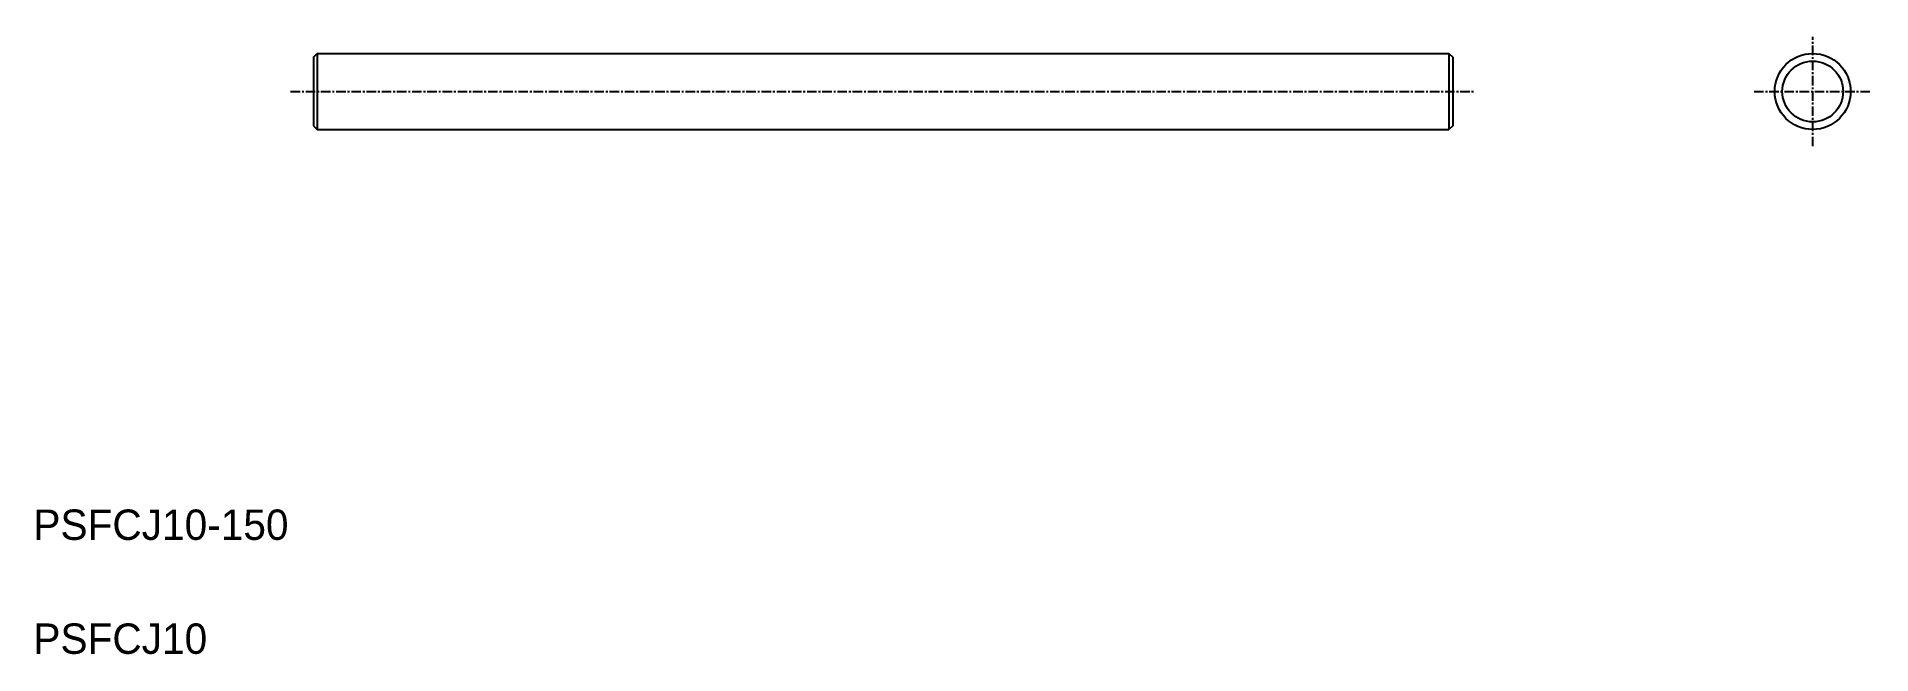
# Model space of a CAD drawing. Extents: x 31 to 272, y 70 to 151.
import ezdxf

# ---------------------------------------------------------------- set-up
doc = ezdxf.new("R2010")
doc.units = 0
doc.linetypes.add('CENTER', pattern=[2, 1.25, -0.25, 0.25, -0.25])
doc.layers.get('0').update_dxf_attribs({"linetype": 'CONTINUOUS'})
doc.layers.add('CENTER', color=1, linetype='CENTER')

msp = doc.modelspace()

# ---------------------------------------------------------------- linework, layer by layer
at = {"color": 7, "linetype": 'CONTINUOUS'}
for p, q in [((67.32, 148.32), (67.82, 148.82)), ((67.32, 148.32), (67.32, 139.32)), ((67.82, 148.82), (67.82, 138.82)), ((67.82, 148.82), (216.82, 148.82)), ((216.82, 148.82), (216.82, 138.82)), ((216.82, 148.82), (217.32, 148.32)), ((217.32, 148.32), (217.32, 139.32)), ((67.32, 139.32), (67.82, 138.82)), ((67.82, 138.82), (216.82, 138.82)), ((217.32, 139.32), (216.82, 138.82))]:
    msp.add_line(p, q, dxfattribs=at)
for p, q in [((97.82, 148.82), (97.82, 148.82)), ((127.32, 148.82), (127.32, 148.82))]:
    msp.add_line(p, q)
for radius in [5, 4]:
    msp.add_circle((264.72, 143.82), radius, dxfattribs=at)
at = {"layer": 'CENTER', "linetype": 'CENTER'}
for p, q in [((264.72, 136.61), (264.72, 151.03)), ((257, 143.82), (272.44, 143.82))]:
    msp.add_line(p, q, dxfattribs=at)
at = {"layer": 'CENTER', "color": 1, "linetype": 'CENTER'}
msp.add_line((64.32, 143.82), (220.32, 143.82), dxfattribs=at)

# ---------------------------------------------------------------- texts
at = {"color": 7, "linetype": 'CONTINUOUS'}
for s, p in [('PSFCJ10-150', (30.45, 84.79)), ('PSFCJ10', (30.45, 69.79))]:
    msp.add_text(s, height=4, dxfattribs=at).set_placement(p)

doc.saveas('drawing.dxf')
